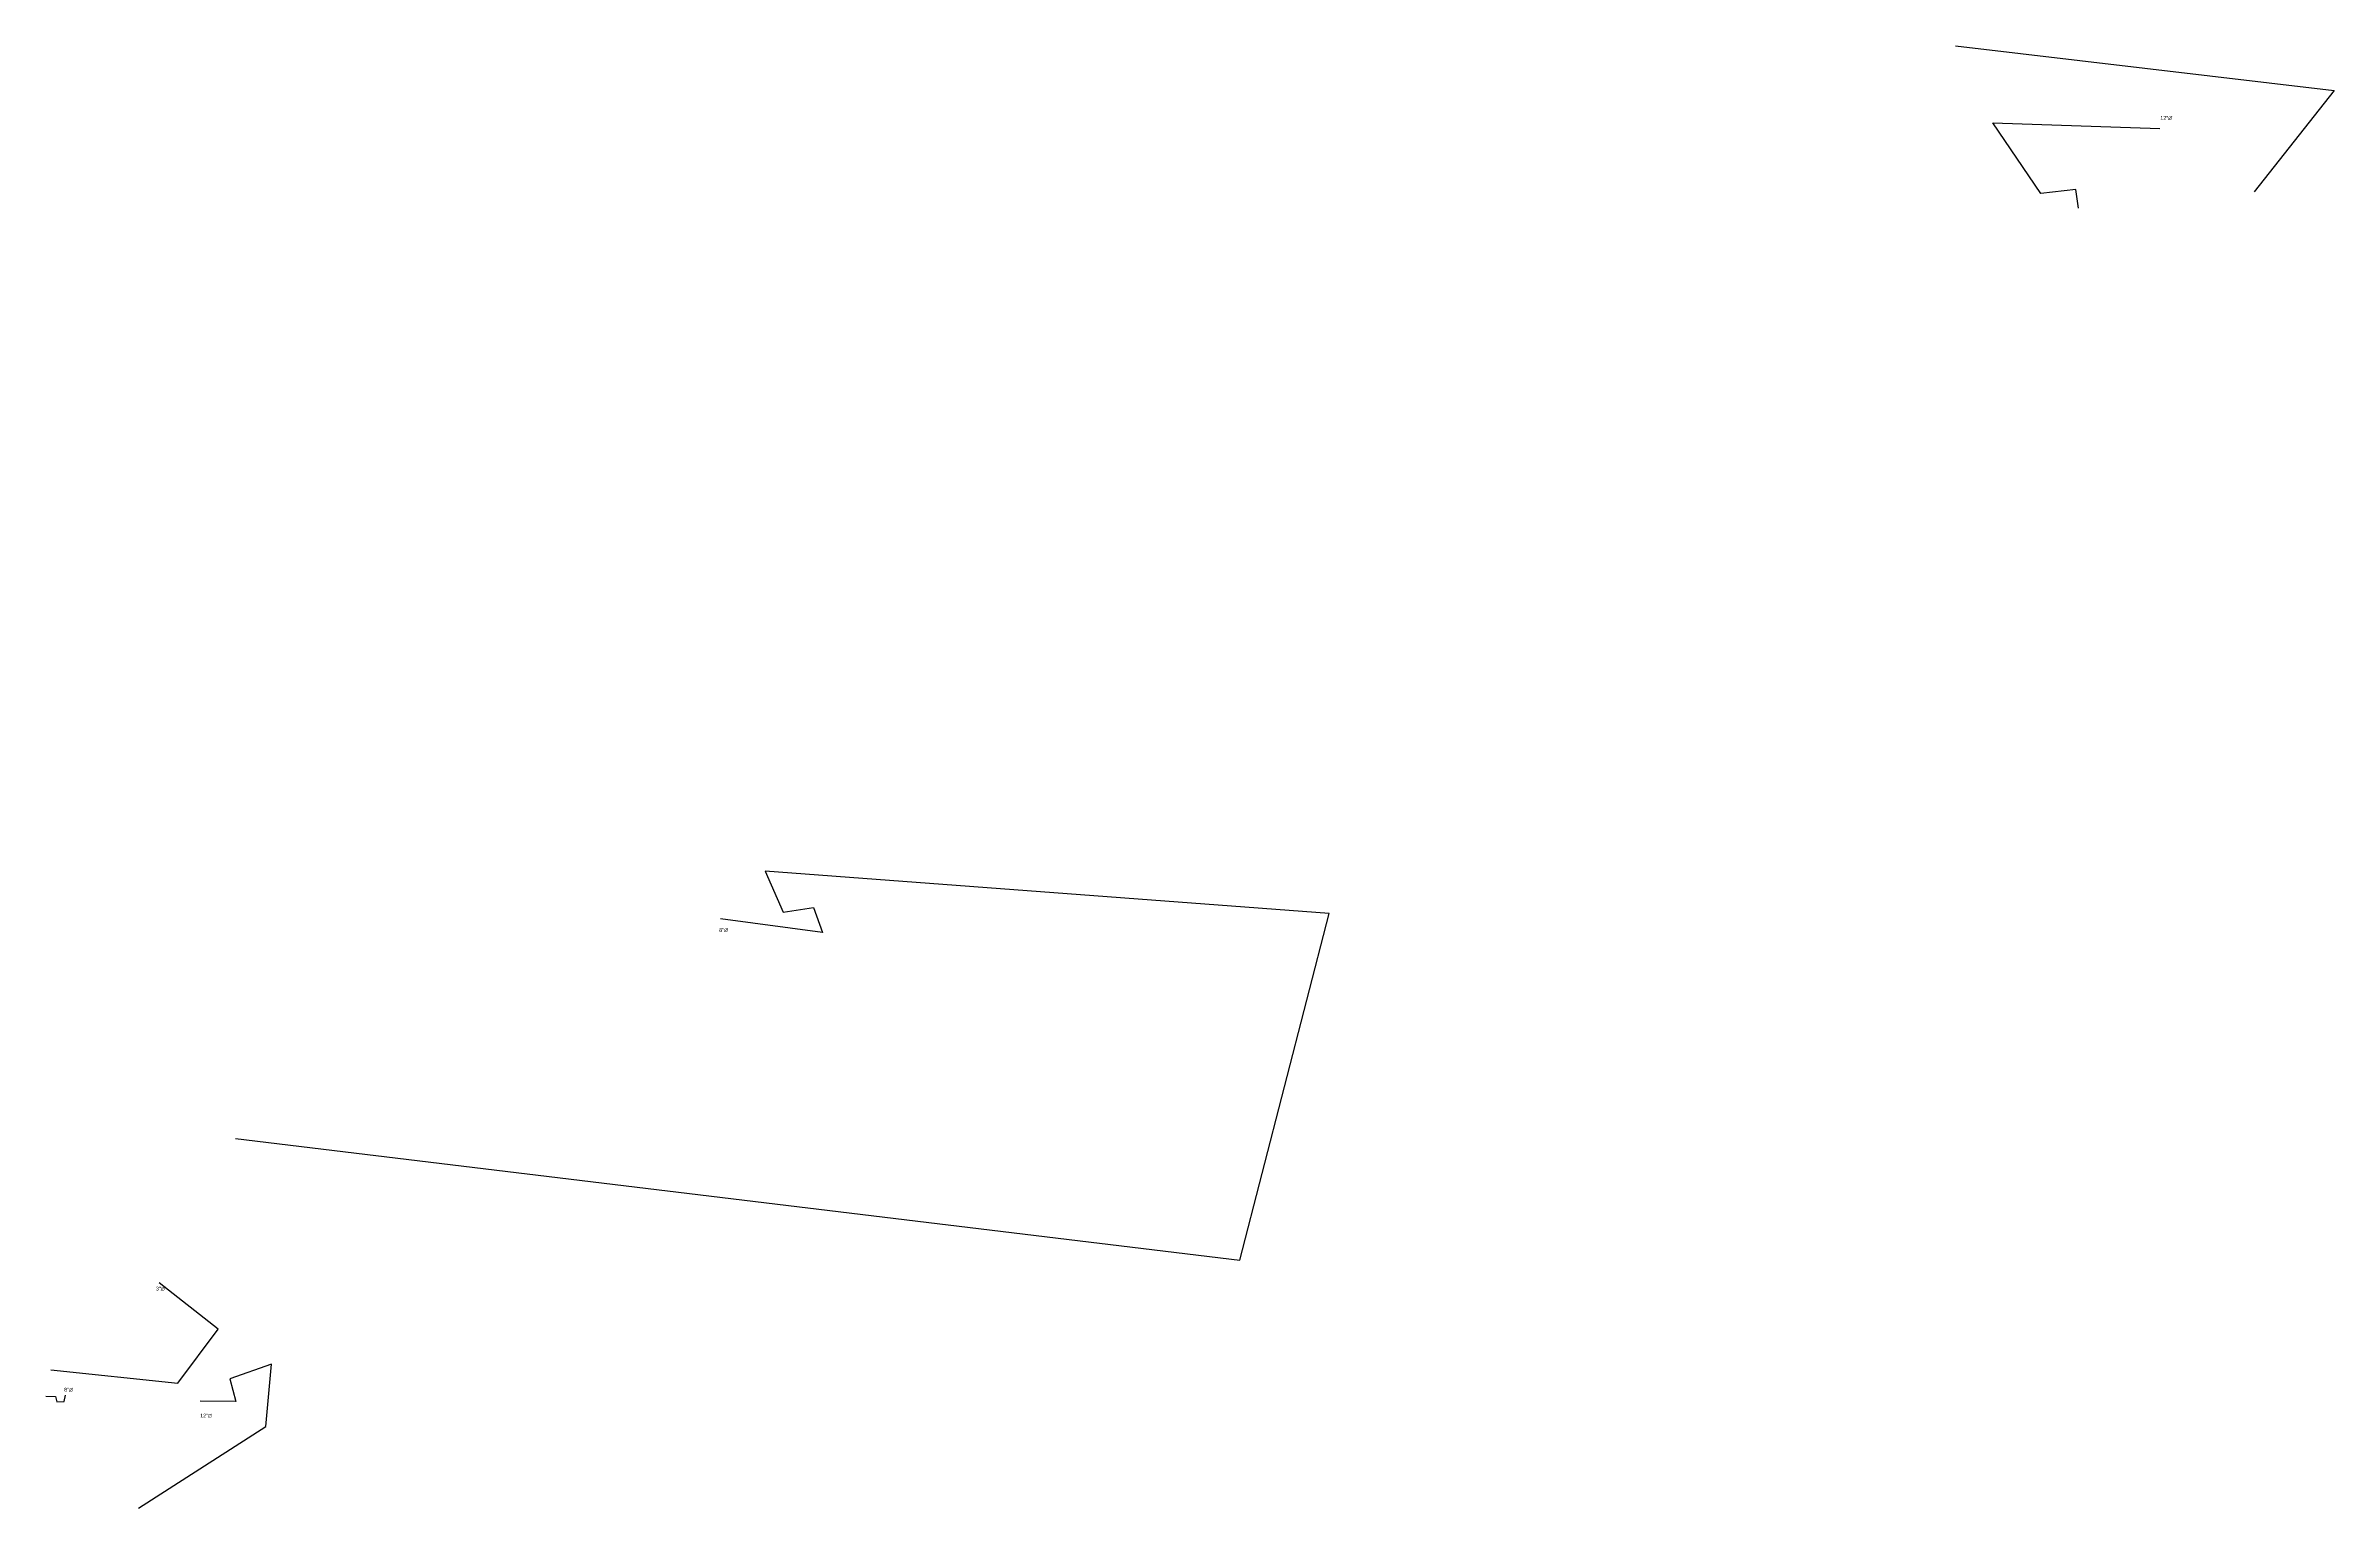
# Model space of a CAD drawing. Header units: inches. Extents: x 14 to 2722, y -122 to 1609.
import ezdxf

# ---------------------------------------------------------------- set-up
doc = ezdxf.new("R2010")
doc.units = ezdxf.units.IN
doc.header["$MEASUREMENT"] = 0
doc.layers.add('M-ANNO-TAG-DUCT', color=50, linetype='Continuous')
doc.styles.get("Standard").update_dxf_attribs({"font": 'arial.ttf'})

msp = doc.modelspace()

# ---------------------------------------------------------------- linework, layer by layer
at = {"color": 4}
for p, q in [((13.9, 10.3), (25.6, 10.1)), ((25.6, 10.1), (27, 3.9)), ((27, 3.9), (35.6, 4.2)), ((35.6, 4.2), (37.1, 11.7))]:
    msp.add_line(p, q, dxfattribs=at)
msp.add_lwpolyline([(2274, 1608.6), (2722.3, 1555.5), (2627.4, 1435.9)])
for points in [[(2419.8, 1416.3), (2416.5, 1438.6), (2375.2, 1433.8), (2318.3, 1517.3), (2516, 1510.6)], [(238.6, 315.2), (1426.9, 171.3), (1532.6, 581.5), (865.2, 631.9), (886.6, 583.3), (922.7, 588.7), (933.1, 559.1), (812.4, 575.3)], [(19.7, 41.4), (170.2, 26), (217.9, 89.9), (148, 144.7)], [(123.8, -122.2), (274.2, -25.3), (280.9, 48.4), (231.9, 30.8), (239, 4.2), (196.7, 4.7)]]:
    msp.add_lwpolyline(points, dxfattribs=at)

# ---------------------------------------------------------------- texts
at = {"layer": 'M-ANNO-TAG-DUCT', "color": 50, "char_height": 4.5, "attachment_point": 1}
for s, insert in [('12"∅', (2516.5, 1525.5)), ('8"∅', (810.9, 564.4)), ('3"∅', (144.3, 140)), ('8"∅', (35.6, 20.3)), ('12"∅', (196.6, -10.3))]:
    msp.add_mtext(s, dxfattribs=dict(at, insert=insert))

doc.saveas('drawing.dxf')
